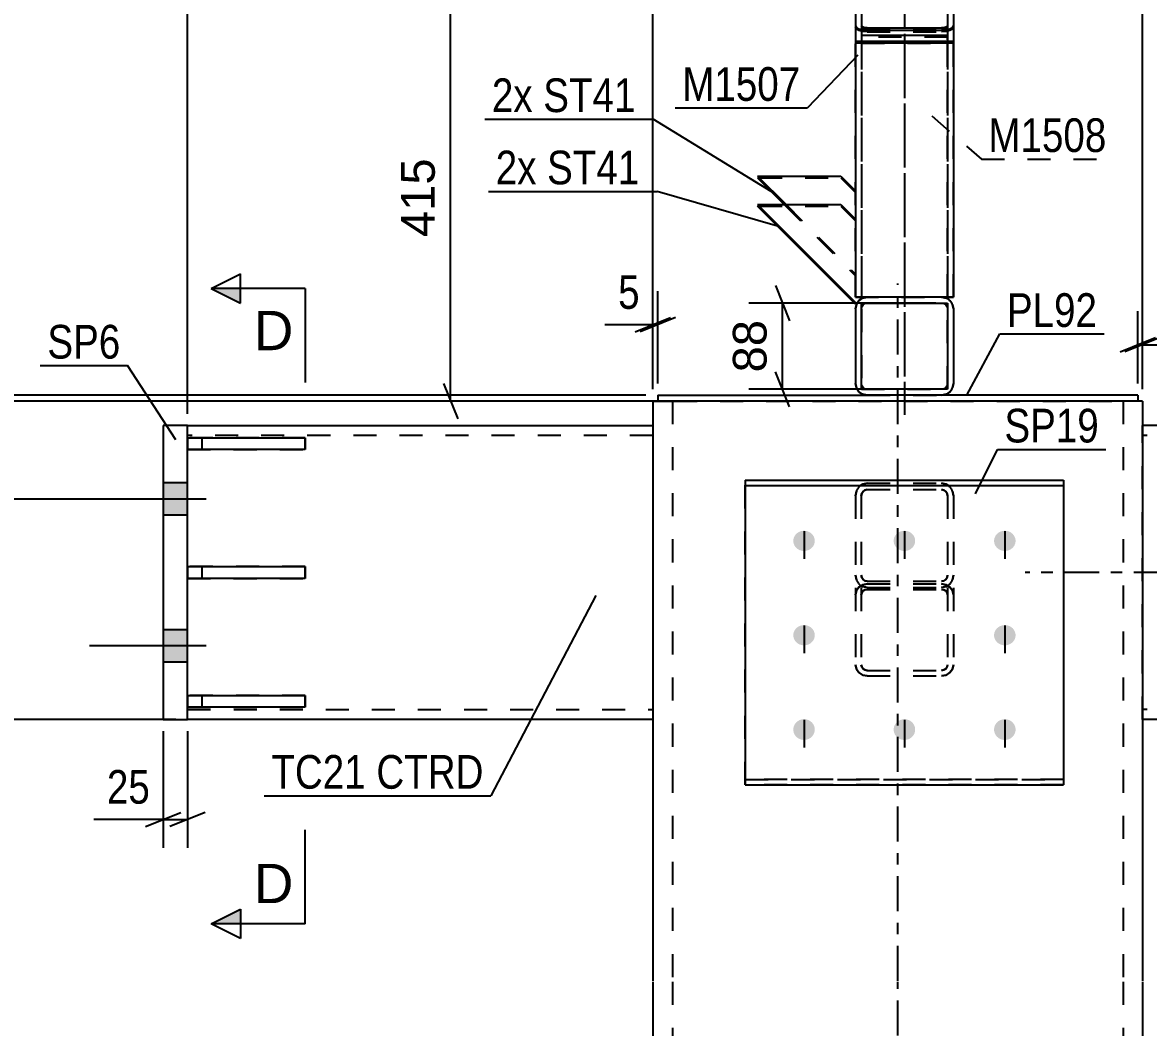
# Model space of a CAD drawing. Header units: millimetres. Extents: x -130 to 464, y -169 to 251.
# Drawn here: x -74.5 to 21.3, y 112.8 to 198.3 of the extents above; entities that cross this region are included whole.
import ezdxf

# ---------------------------------------------------------------- set-up
doc = ezdxf.new("R2010")
doc.units = ezdxf.units.MM
doc.linetypes.add('DXK_LINE_DOT2', pattern=[3.9198, 1.9599, -1.9599])
doc.linetypes.add('DXK_LINE_DOT3', pattern=[5.9187, 2.979, -0.9799, 0.9799, -0.9799])
doc.styles.add('Arial', font='ARIAL.TTF', dxfattribs={"height": 0.2})
doc.styles.add('Arial Narrow', font='ARIALN.TTF', dxfattribs={"height": 0.2})

# ---------------------------------------------------------------- blocks, each defined once
blk = doc.blocks.new('Bolt-284859513-3618 - 3550')
at = {"linetype": 'Continuous'}
for points in [[(-62.5, 159.127), (-62.5, 156.377), (-60.417, 156.377), (-60.417, 159.127)], [(-62.5, 159.127), (-62.5, 156.377), (-60.417, 156.377), (-60.417, 159.127)], [(-62.5, 146.627), (-62.5, 143.877), (-60.417, 143.877), (-60.417, 146.627)], [(-62.5, 146.627), (-62.5, 143.877), (-60.417, 143.877), (-60.417, 146.627)]]:
    blk.add_hatch(color=1, dxfattribs=at).paths.add_polyline_path(points)
at = {"color": 1, "linetype": 'Continuous'}
for p, q in [((-60.417, 159.127), (-62.5, 159.127)), ((-60.417, 159.127), (-62.5, 159.127)), ((-58.833, 157.752), (-68.75, 157.752)), ((-58.833, 157.752), (-68.75, 157.752)), ((-60.417, 156.377), (-62.5, 156.377)), ((-60.417, 156.377), (-62.5, 156.377)), ((-60.417, 146.627), (-62.5, 146.627)), ((-60.417, 146.627), (-62.5, 146.627)), ((-58.833, 145.252), (-68.75, 145.252)), ((-58.833, 145.252), (-68.75, 145.252)), ((-60.417, 143.877), (-62.5, 143.877)), ((-60.417, 143.877), (-62.5, 143.877))]:
    blk.add_line(p, q, dxfattribs=at)
blk = doc.blocks.new('Part-284859513-3559 - 3550')
at = {"color": 2, "linetype": 'Continuous'}
for p, q in [((-2.596, 174.919), (-2.979, 174.843)), ((3.737, 174.919), (-2.596, 174.919)), ((4.12, 174.843), (3.737, 174.919)), ((-3.52, 174.301), (-3.596, 173.919)), ((-3.596, 173.919), (-3.596, 167.585)), ((4.737, 173.919), (4.661, 174.301)), ((4.737, 173.919), (4.737, 167.585)), ((-3.596, 167.585), (-3.52, 167.203)), ((4.661, 167.203), (4.737, 167.585)), ((-2.979, 166.662), (-2.596, 166.585)), ((3.737, 166.585), (-2.596, 166.585)), ((3.737, 166.585), (4.12, 166.662))]:
    blk.add_line(p, q, dxfattribs=at)
at = {"color": 7, "linetype": 'DXK_LINE_DOT2'}
for p, q in [((-2.979, 174.843), (-2.596, 174.919)), ((-2.95, 174.272), (-2.788, 174.381)), ((-2.788, 174.381), (-2.596, 174.419)), ((-2.596, 174.419), (3.737, 174.419)), ((3.737, 174.919), (4.12, 174.843)), ((3.737, 174.419), (3.928, 174.381)), ((3.928, 174.381), (4.091, 174.272)), ((-3.596, 173.919), (-3.52, 174.301)), ((-3.096, 173.919), (-3.058, 174.11)), ((-3.096, 173.919), (-3.096, 167.585)), ((-3.058, 174.11), (-2.95, 174.272)), ((4.091, 174.272), (4.199, 174.11)), ((4.199, 174.11), (4.237, 173.919)), ((4.237, 173.919), (4.237, 167.585)), ((4.661, 174.301), (4.737, 173.919)), ((-3.52, 167.203), (-3.596, 167.585)), ((-3.058, 167.394), (-3.096, 167.585)), ((-2.95, 167.232), (-3.058, 167.394)), ((-2.788, 167.123), (-2.95, 167.232)), ((-2.596, 167.085), (-2.788, 167.123)), ((3.737, 167.085), (-2.596, 167.085)), ((3.928, 167.123), (3.737, 167.085)), ((4.091, 167.232), (3.928, 167.123)), ((4.199, 167.394), (4.091, 167.232)), ((4.237, 167.585), (4.199, 167.394)), ((4.737, 167.585), (4.661, 167.203)), ((-2.596, 166.585), (-2.979, 166.662)), ((4.12, 166.662), (3.737, 166.585))]:
    blk.add_line(p, q, dxfattribs=at)
at = {"color": 7, "linetype": 'DXK_LINE_DOT3'}
blk.add_line((0.57, 170.752), (0.57, 170.752), dxfattribs=at)
at = {"color": 2, "linetype": 'Continuous'}
for centre, start, end in [((-2.596, 173.919), 112.5, 157.5), ((3.737, 173.919), 22.5, 67.5), ((-2.596, 167.585), 202.5, 247.5), ((3.737, 167.585), 292.5, 337.5)]:
    blk.add_arc(centre, 1, start, end, dxfattribs=at)
at = {"color": 7, "linetype": 'DXK_LINE_DOT2'}
for centre, start, end in [((-2.596, 173.919), 112.5, 157.5), ((3.737, 173.919), 22.5, 67.5), ((-2.596, 167.585), 202.5, 247.5), ((3.737, 167.585), 292.5, 337.5)]:
    blk.add_arc(centre, 1, start, end, dxfattribs=at)
blk = doc.blocks.new('Part-284859513-3560 - 3550')
at = {"color": 2, "linetype": 'Continuous'}
for p, q in [((-11.93, 182.801), (-4.847, 182.801)), ((-11.93, 182.801), (-3.597, 174.467)), ((-4.847, 182.801), (-3.597, 181.551))]:
    blk.add_line(p, q, dxfattribs=at)
at = {"color": 7, "linetype": 'DXK_LINE_DOT2'}
blk.add_line((-3.597, 181.551), (-3.597, 174.467), dxfattribs=at)
blk = doc.blocks.new('Part-284859513-3556 - 3550')
at = {"color": 7, "linetype": 'DXK_LINE_DOT2'}
for p, q in [((4.737, 196.529), (-3.596, 196.529)), ((-3.596, 196.529), (-3.596, 174.919)), ((-3.096, 196.529), (-3.096, 174.919)), ((4.237, 174.919), (4.237, 196.529)), ((4.737, 174.919), (4.737, 196.529)), ((-3.596, 174.919), (4.737, 174.919))]:
    blk.add_line(p, q, dxfattribs=at)
blk = doc.blocks.new('Part-284859513-3604 - 3550')
at = {"color": 7, "linetype": 'DXK_LINE_DOT2'}
for p, q in [((-50.419, 162.961), (-60.419, 162.961)), ((-60.419, 162.961), (-60.419, 161.961)), ((-59.169, 161.961), (-59.169, 162.961)), ((-50.419, 161.961), (-50.419, 162.961)), ((-60.419, 161.961), (-50.419, 161.961))]:
    blk.add_line(p, q, dxfattribs=at)
blk = doc.blocks.new('Part-284859513-3557 - 3550')
at = {"color": 2, "linetype": 'Continuous'}
for p, q in [((-3.096, 167.085), (-3.096, 174.419)), ((-3.096, 174.419), (4.237, 174.419)), ((4.237, 174.419), (4.237, 167.085)), ((4.237, 167.085), (-3.096, 167.085))]:
    blk.add_line(p, q, dxfattribs=at)
blk = doc.blocks.new('Part-284859513-3558 - 3550')
at = {"color": 7, "linetype": 'DXK_LINE_DOT2'}
for p, q in [((-3.096, 167.085), (-3.096, 174.419)), ((-3.096, 174.419), (4.237, 174.419)), ((4.237, 167.085), (4.237, 174.419)), ((-3.096, 167.085), (4.237, 167.085))]:
    blk.add_line(p, q, dxfattribs=at)
blk = doc.blocks.new('Part-284859513-3561 - 3550')
at = {"color": 2, "linetype": 'Continuous'}
for p, q in [((-11.93, 185.227), (-4.847, 185.227)), ((-11.93, 185.227), (-9.504, 182.801)), ((-4.847, 185.227), (-3.597, 183.977))]:
    blk.add_line(p, q, dxfattribs=at)
at = {"color": 7, "linetype": 'DXK_LINE_DOT2'}
for p in [(-3.597, 183.977), (-9.504, 182.801)]:
    blk.add_line(p, (-3.597, 176.894), dxfattribs=at)
blk = doc.blocks.new('Part-284859513-3562 - 3550')
at = {"color": 2, "linetype": 'Continuous'}
for p, q in [((-11.785, 185.082), (-11.931, 185.082)), ((-11.931, 185.082), (-9.649, 182.801))]:
    blk.add_line(p, q, dxfattribs=at)
at = {"color": 7, "linetype": 'DXK_LINE_DOT2'}
for p, q in [((-11.785, 185.082), (-4.847, 185.082)), ((-4.847, 185.082), (-3.597, 183.832)), ((-3.597, 183.832), (-3.597, 176.749)), ((-9.649, 182.801), (-3.597, 176.749))]:
    blk.add_line(p, q, dxfattribs=at)
blk = doc.blocks.new('Part-284859513-3563 - 3550')
at = {"color": 2, "linetype": 'Continuous'}
for p, q in [((-11.931, 182.655), (-11.785, 182.655)), ((-3.597, 174.322), (-11.931, 182.655)), ((-3.597, 174.467), (-3.597, 174.322))]:
    blk.add_line(p, q, dxfattribs=at)
at = {"color": 7, "linetype": 'DXK_LINE_DOT2'}
for p, q in [((-11.785, 182.655), (-4.847, 182.655)), ((-4.847, 182.655), (-3.597, 181.405)), ((-3.597, 181.405), (-3.597, 174.467))]:
    blk.add_line(p, q, dxfattribs=at)
blk = doc.blocks.new('Part-284859513-3564 - 3550')
at = {"color": 2, "linetype": 'Continuous'}
for p, q in [((4.237, 197.178), (-3.096, 197.178)), ((-3.096, 197.178), (-3.096, 196.678)), ((4.237, 196.678), (4.237, 197.178))]:
    blk.add_line(p, q, dxfattribs=at)
at = {"color": 7, "linetype": 'DXK_LINE_DOT2'}
blk.add_line((-3.096, 196.678), (4.237, 196.678), dxfattribs=at)
blk = doc.blocks.new('Part-284859513-3565 - 3550')
at = {"color": 7, "linetype": 'DXK_LINE_DOT2'}
for p, q in [((4.237, 197.029), (-3.096, 197.029)), ((-3.096, 197.029), (-3.096, 196.529)), ((-3.096, 196.529), (4.237, 196.529)), ((4.237, 196.529), (4.237, 197.029))]:
    blk.add_line(p, q, dxfattribs=at)
blk = doc.blocks.new('Part-284859513-3580 - 3550')
at = {"color": 7, "linetype": 'DXK_LINE_DOT3'}
blk.add_line((0.57, 206.678), (0.57, 164.919), dxfattribs=at)
at = {"color": 2, "linetype": 'Continuous'}
for p, q in [((-3.596, 196.678), (-3.596, 174.919)), ((3.737, 196.678), (-3.596, 196.678)), ((3.737, 196.678), (4.737, 196.678)), ((4.737, 196.678), (4.737, 174.919)), ((-2.596, 174.919), (-3.596, 174.919)), ((4.444, 174.919), (3.737, 174.919)), ((4.661, 174.919), (4.444, 174.919)), ((4.737, 174.919), (4.661, 174.919))]:
    blk.add_line(p, q, dxfattribs=at)
at = {"color": 7, "linetype": 'DXK_LINE_DOT2'}
for p, q in [((-3.096, 196.678), (-3.096, 174.919)), ((4.091, 196.678), (3.737, 196.678)), ((4.237, 196.678), (4.237, 174.919)), ((4.661, 196.678), (4.237, 196.678)), ((4.737, 196.678), (4.661, 196.678)), ((4.12, 174.919), (-2.596, 174.919)), ((3.737, 174.919), (4.091, 174.919)), ((4.444, 174.919), (4.737, 174.919))]:
    blk.add_line(p, q, dxfattribs=at)
blk = doc.blocks.new('Part-284859513-3585 - 3550')
at = {"color": 7, "linetype": 'DXK_LINE_DOT3'}
blk.add_line((0.57, 209.162), (0.57, 164.919), dxfattribs=at)
at = {"color": 2, "linetype": 'Continuous'}
for p, q in [((-3.52, 200.454), (-3.596, 200.314)), ((-3.596, 200.314), (-3.596, 196.678)), ((-3.303, 200.572), (-3.52, 200.454)), ((-2.979, 200.651), (-3.303, 200.572)), ((-3.096, 200.314), (-3.058, 200.384)), ((-3.096, 200.314), (-3.096, 198.009)), ((-3.058, 200.384), (-2.95, 200.443)), ((-2.596, 200.678), (-2.979, 200.651)), ((-2.95, 200.443), (-2.788, 200.483)), ((-2.788, 200.483), (-2.596, 200.496)), ((-2.596, 200.678), (3.737, 200.678)), ((-2.596, 200.496), (3.737, 200.496)), ((4.12, 200.651), (3.737, 200.678)), ((3.737, 200.496), (3.928, 200.483)), ((3.928, 200.483), (4.091, 200.443)), ((4.091, 200.443), (4.199, 200.384)), ((4.444, 200.572), (4.12, 200.651)), ((4.199, 200.384), (4.237, 200.314)), ((4.237, 200.314), (4.237, 198.009)), ((4.661, 200.454), (4.444, 200.572)), ((4.737, 200.314), (4.661, 200.454)), ((4.737, 200.314), (4.737, 196.678)), ((-3.596, 198.009), (-3.52, 197.87)), ((-3.52, 197.87), (-3.303, 197.752)), ((-3.303, 197.752), (-2.979, 197.673)), ((-3.058, 197.94), (-3.096, 198.009)), ((-2.95, 197.881), (-3.058, 197.94)), ((-2.979, 197.673), (-2.596, 197.645)), ((-2.788, 197.841), (-2.95, 197.881)), ((-2.596, 197.827), (-2.788, 197.841)), ((-2.596, 197.827), (3.737, 197.827)), ((-2.596, 197.645), (3.737, 197.645)), ((3.928, 197.841), (3.737, 197.827)), ((3.737, 197.645), (4.12, 197.673)), ((4.091, 197.881), (3.928, 197.841)), ((4.199, 197.94), (4.091, 197.881)), ((4.12, 197.673), (4.444, 197.752)), ((4.237, 198.009), (4.199, 197.94)), ((4.444, 197.752), (4.661, 197.87)), ((4.661, 197.87), (4.737, 198.009))]:
    blk.add_line(p, q, dxfattribs=at)
at = {"color": 7, "linetype": 'DXK_LINE_DOT2'}
for p, q in [((-3.096, 198.009), (-3.096, 174.919)), ((4.237, 198.009), (4.237, 174.919)), ((-3.596, 174.919), (-3.596, 196.678)), ((4.737, 196.678), (4.737, 174.919)), ((4.737, 174.919), (-3.596, 174.919))]:
    blk.add_line(p, q, dxfattribs=at)
blk = doc.blocks.new('Part-284859513-3590 - 3550')
at = {"color": 7, "linetype": 'DXK_LINE_DOT3'}
blk.add_line((0.57, 209.023), (0.57, 164.919), dxfattribs=at)
at = {"color": 7, "linetype": 'DXK_LINE_DOT2'}
for p, q in [((-3.596, 200.177), (-3.52, 200.316)), ((-3.52, 200.316), (-3.303, 200.435)), ((-3.303, 200.435), (-2.979, 200.514)), ((-3.058, 200.247), (-3.096, 200.177)), ((-2.95, 200.306), (-3.058, 200.247)), ((-2.979, 200.514), (-2.596, 200.541)), ((-2.788, 200.345), (-2.95, 200.306)), ((-2.596, 200.359), (-2.788, 200.345)), ((-2.596, 200.541), (3.737, 200.541)), ((-2.596, 200.359), (3.737, 200.359)), ((3.737, 200.541), (4.12, 200.514)), ((3.928, 200.345), (3.737, 200.359)), ((4.091, 200.306), (3.928, 200.345)), ((4.199, 200.247), (4.091, 200.306)), ((4.12, 200.514), (4.444, 200.435)), ((4.237, 200.177), (4.199, 200.247)), ((4.444, 200.435), (4.661, 200.316)), ((4.661, 200.316), (4.737, 200.177)), ((-3.596, 200.177), (-3.596, 174.919)), ((-3.096, 200.177), (-3.096, 174.919)), ((4.237, 200.177), (4.237, 174.919)), ((4.737, 200.177), (4.737, 174.919)), ((-3.52, 197.73), (-3.596, 197.87)), ((-3.303, 197.612), (-3.52, 197.73)), ((-2.979, 197.533), (-3.303, 197.612)), ((-3.096, 197.87), (-3.058, 197.8)), ((-3.058, 197.8), (-2.95, 197.741)), ((-2.596, 197.505), (-2.979, 197.533)), ((-2.95, 197.741), (-2.788, 197.701)), ((-2.788, 197.701), (-2.596, 197.687)), ((-2.596, 197.687), (3.737, 197.687)), ((-2.596, 197.505), (3.737, 197.505)), ((3.737, 197.687), (3.928, 197.701)), ((4.12, 197.533), (3.737, 197.505)), ((3.928, 197.701), (4.091, 197.741)), ((4.091, 197.741), (4.199, 197.8)), ((4.444, 197.612), (4.12, 197.533)), ((4.199, 197.8), (4.237, 197.87)), ((4.661, 197.73), (4.444, 197.612)), ((4.737, 197.87), (4.661, 197.73)), ((4.737, 174.919), (-3.596, 174.919))]:
    blk.add_line(p, q, dxfattribs=at)
blk = doc.blocks.new('Part-284859513-3591 - 3550')
at = {"color": 7, "linetype": 'DXK_LINE_DOT2'}
for p, q in [((-12.972, 133.442), (-12.972, 159.348)), ((-12.972, 159.348), (14.112, 159.348)), ((14.112, 159.348), (14.112, 133.442)), ((-12.972, 158.892), (14.112, 158.892)), ((14.112, 133.898), (-12.972, 133.898)), ((14.112, 133.442), (-12.972, 133.442))]:
    blk.add_line(p, q, dxfattribs=at)
blk = doc.blocks.new('Part-284859513-3599 - 3550')
at = {"color": 2, "linetype": 'Continuous'}
for p, q in [((-60.419, 141.044), (-60.419, 140.044)), ((-60.417, 141.044), (-50.419, 141.044)), ((-50.419, 141.044), (-50.419, 140.044)), ((-50.419, 140.044), (-60.417, 140.044))]:
    blk.add_line(p, q, dxfattribs=at)
at = {"color": 7, "linetype": 'DXK_LINE_DOT2'}
for p, q in [((-60.419, 141.044), (-60.417, 141.044)), ((-59.169, 140.044), (-59.169, 141.044)), ((-60.419, 140.044), (-60.417, 140.044))]:
    blk.add_line(p, q, dxfattribs=at)
blk = doc.blocks.new('Part-284859513-3600 - 3550')
at = {"color": 2, "linetype": 'Continuous'}
for p, q in [((-60.419, 152.002), (-60.419, 151.002)), ((-60.417, 152.002), (-50.419, 152.002)), ((-50.419, 152.002), (-50.419, 151.002)), ((-50.419, 151.002), (-60.417, 151.002))]:
    blk.add_line(p, q, dxfattribs=at)
at = {"color": 7, "linetype": 'DXK_LINE_DOT2'}
for p, q in [((-60.419, 152.002), (-60.417, 152.002)), ((-59.169, 151.002), (-59.169, 152.002)), ((-60.419, 151.002), (-60.417, 151.002))]:
    blk.add_line(p, q, dxfattribs=at)
blk = doc.blocks.new('Part-284859513-3601 - 3550')
at = {"color": 2, "linetype": 'Continuous'}
for p, q in [((-60.419, 162.961), (-60.419, 161.961)), ((-60.417, 162.961), (-50.419, 162.961)), ((-50.419, 162.961), (-50.419, 161.961)), ((-50.419, 161.961), (-60.417, 161.961))]:
    blk.add_line(p, q, dxfattribs=at)
at = {"color": 7, "linetype": 'DXK_LINE_DOT2'}
for p, q in [((-60.419, 162.961), (-60.417, 162.961)), ((-59.169, 161.961), (-59.169, 162.961)), ((-60.419, 161.961), (-60.417, 161.961))]:
    blk.add_line(p, q, dxfattribs=at)
blk = doc.blocks.new('Part-284859513-3602 - 3550')
at = {"color": 7, "linetype": 'DXK_LINE_DOT2'}
for p, q in [((-50.419, 141.044), (-60.419, 141.044)), ((-60.419, 141.044), (-60.419, 140.044)), ((-59.169, 140.044), (-59.169, 141.044)), ((-50.419, 140.044), (-50.419, 141.044)), ((-60.419, 140.044), (-50.419, 140.044))]:
    blk.add_line(p, q, dxfattribs=at)
blk = doc.blocks.new('Part-284859513-3603 - 3550')
at = {"color": 7, "linetype": 'DXK_LINE_DOT2'}
for p, q in [((-50.419, 152.002), (-60.419, 152.002)), ((-60.419, 152.002), (-60.419, 151.002)), ((-59.169, 151.002), (-59.169, 152.002)), ((-50.419, 151.002), (-50.419, 152.002)), ((-60.419, 151.002), (-50.419, 151.002))]:
    blk.add_line(p, q, dxfattribs=at)
blk = doc.blocks.new('Part-284859513-3616 - 3550')
at = {"color": 7, "linetype": 'DXK_LINE_DOT3'}
for p, q in [((0, 116.776), (0, 176.085)), ((0, 29.267), (0, 116.676))]:
    blk.add_line(p, q, dxfattribs=at)
at = {"color": 2, "linetype": 'Continuous'}
for p, q in [((-20.833, 166.085), (-20.833, 116.776)), ((-20.833, 166.085), (-20.417, 166.085)), ((19.019, 166.085), (-19.019, 166.085)), ((20.833, 166.085), (20.417, 166.085)), ((20.833, 166.085), (20.833, 116.776)), ((-20.833, 116.676), (-20.833, 29.267)), ((20.833, 116.676), (20.833, 29.267))]:
    blk.add_line(p, q, dxfattribs=at)
at = {"color": 7, "linetype": 'DXK_LINE_DOT2'}
for p, q in [((-19.04, 166.085), (-20.417, 166.085)), ((-19.019, 166.085), (-19.857, 166.085)), ((-19.167, 166.085), (-19.167, 116.776)), ((-19.04, 166.085), (-19.019, 166.085)), ((20.417, 166.085), (18.679, 166.085)), ((19.167, 166.085), (19.167, 116.776)), ((-19.167, 116.676), (-19.167, 29.267)), ((19.167, 116.676), (19.167, 29.267))]:
    blk.add_line(p, q, dxfattribs=at)
blk = doc.blocks.new('Bolt-284859513-3621 - 3550')
at = {"color": 1, "linetype": 'DXK_LINE_DOT2'}
for p, q in [((-7.972, 155.02), (-7.972, 152.655)), ((0.57, 155.02), (0.57, 152.655)), ((9.112, 155.02), (9.112, 152.655)), ((-7.972, 146.994), (-7.972, 144.628)), ((9.112, 146.994), (9.112, 144.628)), ((-7.972, 138.967), (-7.972, 136.602)), ((0.57, 138.967), (0.57, 136.602)), ((9.112, 138.967), (9.112, 136.602))]:
    blk.add_line(p, q, dxfattribs=at)
blk = doc.blocks.new('Part-284859513-3691 - 3550')
at = {"color": 2, "linetype": 'Continuous'}
for p, q in [((60.417, 164.002), (20.833, 164.002)), ((60.417, 139.002), (20.833, 139.002))]:
    blk.add_line(p, q, dxfattribs=at)
at = {"color": 7, "linetype": 'DXK_LINE_DOT2'}
for p, q in [((20.833, 139.002), (20.833, 164.002)), ((60.417, 164.002), (60.417, 139.002)), ((60.417, 163.169), (20.833, 163.169)), ((60.417, 139.835), (20.833, 139.835))]:
    blk.add_line(p, q, dxfattribs=at)
at = {"color": 7, "linetype": 'DXK_LINE_DOT3'}
blk.add_line((70.417, 151.502), (10.833, 151.502), dxfattribs=at)
blk = doc.blocks.new('Part-284859513-3696 - 3550')
at = {"color": 2, "linetype": 'Continuous'}
for p, q in [((-20.417, 166.585), (-2.594, 166.585)), ((-20.417, 166.585), (-20.417, 166.085)), ((-20.417, 166.085), (-19.019, 166.085)), ((20.417, 166.585), (3.734, 166.585)), ((20.417, 166.085), (19.019, 166.085)), ((20.417, 166.585), (20.417, 166.085))]:
    blk.add_line(p, q, dxfattribs=at)
at = {"color": 7, "linetype": 'DXK_LINE_DOT2'}
for p, q in [((-19.019, 166.085), (19.019, 166.085)), ((20.417, 166.585), (-2.594, 166.585)), ((-2.594, 166.585), (3.734, 166.585))]:
    blk.add_line(p, q, dxfattribs=at)
blk = doc.blocks.new('Part-284859513-3731 - 3550')
at = {"color": 2, "linetype": 'Continuous'}
for p, q in [((-62.5, 164.002), (-62.5, 139.002)), ((-60.417, 164.002), (-62.5, 164.002)), ((-60.417, 139.002), (-60.417, 164.002)), ((-62.5, 139.002), (-60.417, 139.002))]:
    blk.add_line(p, q, dxfattribs=at)
blk = doc.blocks.new('Part-284859513-3738 - 3550')
at = {"color": 7, "linetype": 'DXK_LINE_DOT2'}
for p, q in [((-2.597, 159.089), (-2.979, 159.008)), ((-2.597, 159.089), (3.737, 159.089)), ((4.119, 159.008), (3.737, 159.089)), ((-3.521, 158.432), (-3.597, 158.025)), ((-3.097, 158.025), (-3.059, 158.228)), ((-3.059, 158.228), (-2.95, 158.401)), ((-2.95, 158.401), (-2.788, 158.516)), ((-2.788, 158.516), (-2.597, 158.557)), ((-2.597, 158.557), (3.737, 158.557)), ((3.737, 158.557), (3.928, 158.516)), ((3.928, 158.516), (4.09, 158.401)), ((4.09, 158.401), (4.199, 158.228)), ((4.199, 158.228), (4.237, 158.025)), ((4.737, 158.025), (4.66, 158.432)), ((-3.597, 158.025), (-3.597, 143.648)), ((-3.097, 158.025), (-3.097, 143.648)), ((4.237, 158.025), (4.237, 143.648)), ((4.737, 158.025), (4.737, 143.648)), ((-3.597, 151.285), (-3.521, 150.878)), ((-3.304, 150.263), (-2.979, 150.467)), ((-3.059, 151.081), (-3.097, 151.285)), ((-2.95, 150.909), (-3.059, 151.081)), ((-2.979, 150.467), (-2.597, 150.539)), ((-2.788, 150.793), (-2.95, 150.909)), ((-2.597, 150.753), (-2.788, 150.793)), ((-2.597, 150.753), (3.737, 150.753)), ((-2.597, 150.539), (3.737, 150.539)), ((3.928, 150.793), (3.737, 150.753)), ((3.737, 150.539), (4.119, 150.467)), ((4.09, 150.909), (3.928, 150.793)), ((4.199, 151.081), (4.09, 150.909)), ((4.119, 150.467), (4.444, 150.263)), ((4.237, 151.285), (4.199, 151.081)), ((4.66, 150.878), (4.737, 151.285)), ((-3.597, 149.599), (-3.521, 149.959)), ((-3.521, 149.959), (-3.304, 150.263)), ((-3.059, 149.779), (-3.097, 149.599)), ((-2.95, 149.931), (-3.059, 149.779)), ((-2.979, 150.302), (-2.597, 150.221)), ((-2.788, 150.033), (-2.95, 149.931)), ((-2.597, 150.069), (-2.788, 150.033)), ((-2.597, 150.221), (3.737, 150.221)), ((-2.597, 150.069), (3.737, 150.069)), ((3.737, 150.221), (4.119, 150.302)), ((3.928, 150.033), (3.737, 150.069)), ((4.09, 149.931), (3.928, 150.033)), ((4.199, 149.779), (4.09, 149.931)), ((4.237, 149.599), (4.199, 149.779)), ((4.444, 150.263), (4.66, 149.959)), ((4.66, 149.959), (4.737, 149.599)), ((-3.521, 143.288), (-3.597, 143.648)), ((-3.304, 142.983), (-3.521, 143.288)), ((-2.979, 142.779), (-3.304, 142.983)), ((-3.097, 143.648), (-3.059, 143.468)), ((-3.059, 143.468), (-2.95, 143.315)), ((-2.597, 142.708), (-2.979, 142.779)), ((-2.95, 143.315), (-2.788, 143.213)), ((-2.788, 143.213), (-2.597, 143.178)), ((-2.597, 143.178), (3.737, 143.178)), ((3.737, 143.178), (3.928, 143.213)), ((4.119, 142.779), (3.737, 142.708)), ((3.928, 143.213), (4.09, 143.315)), ((4.09, 143.315), (4.199, 143.468)), ((4.444, 142.983), (4.119, 142.779)), ((4.199, 143.468), (4.237, 143.648)), ((4.66, 143.288), (4.444, 142.983)), ((4.737, 143.648), (4.66, 143.288)), ((-2.597, 142.708), (3.737, 142.708))]:
    blk.add_line(p, q, dxfattribs=at)
for centre, start, end in [((-2.553, 158.066), 114.31996, 159.24168), ((3.693, 158.066), 20.75832, 65.68004), ((-2.553, 151.244), 200.75832, 245.68004), ((3.693, 151.244), 294.31996, 339.24168)]:
    blk.add_arc(centre, 1.034, start, end, dxfattribs=at)
blk = doc.blocks.new('Part-284859513-3742 - 3550')
at = {"color": 7, "linetype": 'DXK_LINE_DOT2'}
for p, q in [((-2.979, 159.008), (-2.597, 159.089)), ((-2.597, 159.089), (3.737, 159.089)), ((3.737, 159.089), (4.119, 159.008)), ((-3.597, 158.025), (-3.521, 158.432)), ((-3.059, 158.228), (-3.097, 158.025)), ((-2.95, 158.401), (-3.059, 158.228)), ((-2.788, 158.516), (-2.95, 158.401)), ((-2.597, 158.557), (-2.788, 158.516)), ((-2.597, 158.557), (3.737, 158.557)), ((3.928, 158.516), (3.737, 158.557)), ((4.09, 158.401), (3.928, 158.516)), ((4.199, 158.228), (4.09, 158.401)), ((4.237, 158.025), (4.199, 158.228)), ((4.66, 158.432), (4.737, 158.025)), ((-3.597, 158.025), (-3.597, 143.648)), ((-3.097, 158.025), (-3.097, 143.648)), ((4.237, 158.025), (4.237, 143.648)), ((4.737, 158.025), (4.737, 143.648)), ((-3.521, 150.878), (-3.597, 151.285)), ((-2.979, 150.467), (-3.304, 150.263)), ((-3.097, 151.285), (-3.059, 151.081)), ((-3.059, 151.081), (-2.95, 150.909)), ((-2.597, 150.539), (-2.979, 150.467)), ((-2.95, 150.909), (-2.788, 150.793)), ((-2.788, 150.793), (-2.597, 150.753)), ((-2.597, 150.753), (3.737, 150.753)), ((-2.597, 150.539), (3.737, 150.539)), ((3.737, 150.753), (3.928, 150.793)), ((4.119, 150.467), (3.737, 150.539)), ((3.928, 150.793), (4.09, 150.909)), ((4.09, 150.909), (4.199, 151.081)), ((4.444, 150.263), (4.119, 150.467)), ((4.199, 151.081), (4.237, 151.285)), ((4.737, 151.285), (4.66, 150.878)), ((-3.521, 149.959), (-3.597, 149.599)), ((-3.304, 150.263), (-3.521, 149.959)), ((-3.097, 149.599), (-3.059, 149.779)), ((-3.059, 149.779), (-2.95, 149.931)), ((-2.597, 150.221), (-2.979, 150.302)), ((-2.95, 149.931), (-2.788, 150.033)), ((-2.788, 150.033), (-2.597, 150.069)), ((-2.597, 150.221), (3.737, 150.221)), ((-2.597, 150.069), (3.737, 150.069)), ((4.119, 150.302), (3.737, 150.221)), ((3.737, 150.069), (3.928, 150.033)), ((3.928, 150.033), (4.09, 149.931)), ((4.09, 149.931), (4.199, 149.779)), ((4.199, 149.779), (4.237, 149.599)), ((4.66, 149.959), (4.444, 150.263)), ((4.737, 149.599), (4.66, 149.959)), ((-3.597, 143.648), (-3.521, 143.288)), ((-3.521, 143.288), (-3.304, 142.983)), ((-3.304, 142.983), (-2.979, 142.779)), ((-3.059, 143.468), (-3.097, 143.648)), ((-2.95, 143.315), (-3.059, 143.468)), ((-2.979, 142.779), (-2.597, 142.708)), ((-2.788, 143.213), (-2.95, 143.315)), ((-2.597, 143.178), (-2.788, 143.213)), ((-2.597, 143.178), (3.737, 143.178)), ((3.928, 143.213), (3.737, 143.178)), ((3.737, 142.708), (4.119, 142.779)), ((4.09, 143.315), (3.928, 143.213)), ((4.199, 143.468), (4.09, 143.315)), ((4.119, 142.779), (4.444, 142.983)), ((4.237, 143.648), (4.199, 143.468)), ((4.444, 142.983), (4.66, 143.288)), ((4.66, 143.288), (4.737, 143.648)), ((-2.597, 142.708), (3.737, 142.708))]:
    blk.add_line(p, q, dxfattribs=at)
for centre, start, end in [((-2.553, 158.066), 114.31996, 159.24169), ((3.693, 158.066), 20.75831, 65.68004), ((-2.553, 151.244), 200.75831, 245.68004), ((3.693, 151.244), 294.31996, 339.24169)]:
    blk.add_arc(centre, 1.034, start, end, dxfattribs=at)
blk = doc.blocks.new('Part-284859513-3767 - 3550')
at = {"color": 2, "linetype": 'Continuous'}
for p, q in [((-60.417, 164.002), (-20.833, 164.002)), ((-20.833, 139.002), (-60.417, 139.002))]:
    blk.add_line(p, q, dxfattribs=at)
at = {"color": 7, "linetype": 'DXK_LINE_DOT2'}
for p, q in [((-60.417, 139.002), (-60.417, 164.002)), ((-20.833, 164.002), (-20.833, 139.002)), ((-20.833, 163.169), (-60.417, 163.169)), ((-60.417, 139.835), (-20.833, 139.835))]:
    blk.add_line(p, q, dxfattribs=at)
blk = doc.blocks.new('Part-284859513-3785 - 3550')
at = {"color": 2, "linetype": 'Continuous'}
for p, q in [((-12.972, 159.348), (-12.972, 133.442)), ((-12.972, 159.348), (14.112, 159.348)), ((14.112, 159.348), (14.112, 133.442)), ((-12.972, 158.892), (14.112, 158.892)), ((-12.972, 133.442), (14.112, 133.442))]:
    blk.add_line(p, q, dxfattribs=at)
at = {"color": 7, "linetype": 'DXK_LINE_DOT2'}
blk.add_line((-12.972, 133.898), (14.112, 133.898), dxfattribs=at)
blk = doc.blocks.new('Bolt-284859513-3786 - 3550')
at = {"linetype": 'Continuous'}
for points in [[(-7.972, 155.055), (-7.781, 155.036), (-7.599, 154.981), (-7.433, 154.891), (-7.291, 154.77), (-7.178, 154.624), (-7.1, 154.46), (-7.06, 154.284), (-7.06, 154.104), (-7.1, 153.928), (-7.178, 153.763), (-7.291, 153.617), (-7.433, 153.497), (-7.599, 153.407), (-7.781, 153.351), (-7.972, 153.332), (-8.162, 153.351), (-8.345, 153.407), (-8.511, 153.497), (-8.653, 153.617), (-8.766, 153.763), (-8.844, 153.928), (-8.883, 154.104), (-8.883, 154.284), (-8.844, 154.46), (-8.766, 154.624), (-8.653, 154.77), (-8.511, 154.891), (-8.345, 154.981), (-8.162, 155.036)], [(0.57, 155.055), (0.761, 155.036), (0.943, 154.981), (1.109, 154.891), (1.251, 154.77), (1.364, 154.624), (1.442, 154.46), (1.482, 154.284), (1.482, 154.104), (1.442, 153.928), (1.364, 153.763), (1.251, 153.617), (1.109, 153.497), (0.943, 153.407), (0.761, 153.351), (0.57, 153.332), (0.379, 153.351), (0.197, 153.407), (0.031, 153.497), (-0.111, 153.617), (-0.224, 153.763), (-0.302, 153.928), (-0.342, 154.104), (-0.342, 154.284), (-0.302, 154.46), (-0.224, 154.624), (-0.111, 154.77), (0.031, 154.891), (0.197, 154.981), (0.379, 155.036)], [(9.112, 155.055), (9.302, 155.036), (9.484, 154.981), (9.65, 154.891), (9.793, 154.77), (9.905, 154.624), (9.983, 154.46), (10.023, 154.284), (10.023, 154.104), (9.983, 153.928), (9.905, 153.763), (9.793, 153.617), (9.65, 153.497), (9.484, 153.407), (9.302, 153.351), (9.112, 153.332), (8.921, 153.351), (8.739, 153.407), (8.573, 153.497), (8.43, 153.617), (8.318, 153.763), (8.24, 153.928), (8.2, 154.104), (8.2, 154.284), (8.24, 154.46), (8.318, 154.624), (8.43, 154.77), (8.573, 154.891), (8.739, 154.981), (8.921, 155.036)], [(-7.972, 147.029), (-7.781, 147.01), (-7.599, 146.954), (-7.433, 146.864), (-7.291, 146.744), (-7.178, 146.598), (-7.1, 146.433), (-7.06, 146.257), (-7.06, 146.077), (-7.1, 145.901), (-7.178, 145.737), (-7.291, 145.591), (-7.433, 145.47), (-7.599, 145.38), (-7.781, 145.325), (-7.972, 145.306), (-8.162, 145.325), (-8.345, 145.38), (-8.511, 145.47), (-8.653, 145.591), (-8.766, 145.737), (-8.844, 145.901), (-8.883, 146.077), (-8.883, 146.257), (-8.844, 146.433), (-8.766, 146.598), (-8.653, 146.744), (-8.511, 146.864), (-8.345, 146.954), (-8.162, 147.01)], [(9.112, 147.029), (9.302, 147.01), (9.484, 146.954), (9.65, 146.864), (9.793, 146.744), (9.905, 146.598), (9.983, 146.433), (10.023, 146.257), (10.023, 146.077), (9.983, 145.901), (9.905, 145.737), (9.793, 145.591), (9.65, 145.47), (9.484, 145.38), (9.302, 145.325), (9.112, 145.306), (8.921, 145.325), (8.739, 145.38), (8.573, 145.47), (8.43, 145.591), (8.318, 145.737), (8.24, 145.901), (8.2, 146.077), (8.2, 146.257), (8.24, 146.433), (8.318, 146.598), (8.43, 146.744), (8.573, 146.864), (8.739, 146.954), (8.921, 147.01)], [(-7.972, 139.025), (-7.781, 139.006), (-7.599, 138.949), (-7.433, 138.856), (-7.291, 138.732), (-7.178, 138.583), (-7.1, 138.414), (-7.06, 138.233), (-7.06, 138.048), (-7.1, 137.867), (-7.178, 137.699), (-7.291, 137.549), (-7.433, 137.425), (-7.599, 137.333), (-7.781, 137.276), (-7.972, 137.256), (-8.162, 137.276), (-8.345, 137.333), (-8.511, 137.425), (-8.653, 137.549), (-8.766, 137.699), (-8.844, 137.867), (-8.883, 138.048), (-8.883, 138.233), (-8.844, 138.414), (-8.766, 138.583), (-8.653, 138.732), (-8.511, 138.856), (-8.345, 138.949), (-8.162, 139.006)], [(0.57, 139.025), (0.761, 139.006), (0.943, 138.949), (1.109, 138.856), (1.251, 138.732), (1.364, 138.583), (1.442, 138.414), (1.482, 138.233), (1.482, 138.048), (1.442, 137.867), (1.364, 137.699), (1.251, 137.549), (1.109, 137.425), (0.943, 137.333), (0.761, 137.276), (0.57, 137.256), (0.379, 137.276), (0.197, 137.333), (0.031, 137.425), (-0.111, 137.549), (-0.224, 137.699), (-0.302, 137.867), (-0.342, 138.048), (-0.342, 138.233), (-0.302, 138.414), (-0.224, 138.583), (-0.111, 138.732), (0.031, 138.856), (0.197, 138.949), (0.379, 139.006)], [(9.112, 139.025), (9.302, 139.006), (9.484, 138.949), (9.65, 138.856), (9.793, 138.732), (9.905, 138.583), (9.983, 138.414), (10.023, 138.233), (10.023, 138.048), (9.983, 137.867), (9.905, 137.699), (9.793, 137.549), (9.65, 137.425), (9.484, 137.333), (9.302, 137.276), (9.112, 137.256), (8.921, 137.276), (8.739, 137.333), (8.573, 137.425), (8.43, 137.549), (8.318, 137.699), (8.24, 137.867), (8.2, 138.048), (8.2, 138.233), (8.24, 138.414), (8.318, 138.583), (8.43, 138.732), (8.573, 138.856), (8.739, 138.949), (8.921, 139.006)]]:
    blk.add_hatch(color=1, dxfattribs=at).paths.add_polyline_path(points)
at = {"color": 1, "linetype": 'Continuous'}
for p, q in [((-7.972, 155.02), (-7.972, 152.655)), ((0.57, 155.02), (0.57, 152.655)), ((9.112, 155.02), (9.112, 152.655)), ((-7.972, 146.994), (-7.972, 144.628)), ((9.112, 146.994), (9.112, 144.628)), ((-7.972, 138.967), (-7.972, 136.602)), ((0.57, 138.967), (0.57, 136.602)), ((9.112, 138.967), (9.112, 136.602))]:
    blk.add_line(p, q, dxfattribs=at)
blk = doc.blocks.new('StraightDimension-284859513-3801 - 3550')
at = {"color": 7, "linetype": 'Continuous'}
for p, q in [((-10.411, 175.919), (-9.211, 172.919)), ((3.237, 174.419), (-12.661, 174.419)), ((-9.811, 167.085), (-9.811, 174.419)), ((-9.211, 165.585), (-10.411, 168.585)), ((3.237, 167.085), (-12.661, 167.085))]:
    blk.add_line(p, q, dxfattribs=at)
at = {"color": 0}
blk.add_wipeout([(-10.561, 173.576), (-14.761, 173.576), (-14.761, 167.928), (-10.561, 167.928)], dxfattribs=at)
at = {"color": 3, "style": 'Arial'}
blk.add_text('88', height=2.8652, rotation=90.00021, dxfattribs=at).set_placement((-11.161, 168.528))
blk = doc.blocks.new('StraightDimension-284859513-3818 - 3550')
at = {"color": 7, "linetype": 'Continuous'}
for p, q in [((-37.436, 199.178), (-38.636, 202.178)), ((-3.927, 200.678), (-40.886, 200.678)), ((-38.036, 166.085), (-38.036, 200.678)), ((-38.636, 167.585), (-37.436, 164.585)), ((-21.833, 166.085), (-40.886, 166.085))]:
    blk.add_line(p, q, dxfattribs=at)
at = {"color": 0}
blk.add_wipeout([(-38.786, 187.317), (-42.986, 187.317), (-42.986, 179.446), (-38.786, 179.446)], dxfattribs=at)
at = {"color": 3, "style": 'Arial'}
blk.add_text('415', height=2.8652, rotation=90.00021, dxfattribs=at).set_placement((-39.386, 180.046))
blk = doc.blocks.new('StraightDimension-284859513-3912 - 3550')
at = {"color": 7, "linetype": 'Continuous'}
for p, q in [((-85.308, 137.502), (-86.508, 140.502)), ((-61.417, 139.002), (-88.758, 139.002)), ((-85.908, 94.174), (-85.908, 139.002)), ((-86.508, 95.674), (-85.308, 92.674)), ((-63.5, 94.174), (-88.758, 94.174))]:
    blk.add_line(p, q, dxfattribs=at)
at = {"color": 0}
blk.add_wipeout([(-86.658, 120.844), (-90.858, 120.844), (-90.858, 112.331), (-86.658, 112.331)], dxfattribs=at)
at = {"color": 3, "style": 'Arial Narrow'}
blk.add_text('2840', height=2.8633, rotation=90.00021, dxfattribs=at).set_placement((-87.258, 112.931))
blk = doc.blocks.new('StraightDimension-284859513-3919 - 3550')
at = {"color": 7, "linetype": 'Continuous'}
for p, q in [((-85.308, 156.252), (-86.508, 159.252)), ((-63.5, 157.752), (-88.758, 157.752)), ((-85.908, 139.002), (-85.908, 157.752)), ((-86.508, 140.502), (-85.308, 137.502)), ((-61.417, 139.002), (-88.758, 139.002))]:
    blk.add_line(p, q, dxfattribs=at)
at = {"color": 0}
blk.add_wipeout([(-86.658, 151.719), (-90.858, 151.719), (-90.858, 145.035), (-86.658, 145.035)], dxfattribs=at)
at = {"color": 3, "style": 'Arial Narrow'}
blk.add_text('225', height=2.8633, rotation=90.00021, dxfattribs=at).set_placement((-87.258, 145.635))
blk = doc.blocks.new('StraightDimension-284859513-3926 - 3550')
at = {"color": 7, "linetype": 'Continuous'}
for p, q in [((19.833, 166.085), (-88.758, 166.085)), ((-63.5, 157.752), (-88.758, 157.752))]:
    blk.add_line(p, q, dxfattribs=at)
blk = doc.blocks.new('StraightDimension-284859513-4006 - 3550')
at = {"color": 7, "linetype": 'Continuous'}
for p, q in [((20.833, 167.085), (20.833, 215.394)), ((60.417, 165.002), (60.417, 215.394)), ((22.333, 213.144), (19.333, 211.944)), ((58.917, 211.944), (61.917, 213.144)), ((20.833, 212.544), (60.417, 212.544))]:
    blk.add_line(p, q, dxfattribs=at)
at = {"color": 0}
blk.add_wipeout([(43.967, 213.294), (43.967, 217.494), (37.283, 217.494), (37.283, 213.294)], dxfattribs=at)
at = {"color": 3, "style": 'Arial Narrow'}
blk.add_text('475', height=2.8633, dxfattribs=at).set_placement((37.883, 213.894))
blk = doc.blocks.new('StraightDimension-284859513-4007 - 3550')
at = {"color": 7, "linetype": 'Continuous'}
for p, q in [((-20.833, 167.085), (-20.833, 215.394)), ((20.833, 167.085), (20.833, 215.394)), ((-19.333, 213.144), (-22.333, 211.944)), ((19.333, 211.944), (22.333, 213.144)), ((-20.833, 212.544), (20.833, 212.544))]:
    blk.add_line(p, q, dxfattribs=at)
at = {"color": 0}
blk.add_wipeout([(3.342, 213.294), (3.342, 217.494), (-3.342, 217.494), (-3.342, 213.294)], dxfattribs=at)
at = {"color": 3, "style": 'Arial Narrow'}
blk.add_text('500', height=2.8633, dxfattribs=at).set_placement((-2.742, 213.894))
blk = doc.blocks.new('StraightDimension-284859513-4008 - 3550')
at = {"color": 7, "linetype": 'Continuous'}
for p, q in [((-60.417, 165.002), (-60.417, 215.394)), ((-20.833, 167.085), (-20.833, 215.394)), ((-58.917, 213.144), (-61.917, 211.944)), ((-22.333, 211.944), (-19.333, 213.144)), ((-60.417, 212.544), (-20.833, 212.544))]:
    blk.add_line(p, q, dxfattribs=at)
at = {"color": 0}
blk.add_wipeout([(-37.283, 213.294), (-37.283, 217.494), (-43.967, 217.494), (-43.967, 213.294)], dxfattribs=at)
at = {"color": 3, "style": 'Arial Narrow'}
blk.add_text('475', height=2.8633, dxfattribs=at).set_placement((-43.367, 213.894))
blk = doc.blocks.new('StraightDimension-284859513-4041 - 3550')
at = {"color": 7, "linetype": 'Continuous'}
for p, q in [((-20.833, 167.085), (-20.833, 175.431)), ((-20.417, 167.585), (-20.417, 175.431)), ((-20.833, 172.581), (-24.911, 172.581)), ((-20.833, 172.581), (-24.911, 172.581)), ((-22.333, 171.981), (-19.333, 173.181)), ((-18.917, 173.181), (-21.917, 171.981)), ((-20.833, 172.581), (-20.417, 172.581))]:
    blk.add_line(p, q, dxfattribs=at)
at = {"color": 0}
blk.add_wipeout([(-21.358, 173.331), (-21.358, 177.531), (-24.386, 177.531), (-24.386, 173.331)], dxfattribs=at)
at = {"color": 3, "style": 'Arial Narrow'}
blk.add_text('5', height=2.863, dxfattribs=at).set_placement((-23.786, 173.931))
blk = doc.blocks.new('StraightDimension-284859513-4111 - 3550')
at = {"color": 7, "linetype": 'Continuous'}
for p, q in [((20.417, 167.585), (20.417, 173.732)), ((20.833, 167.085), (20.833, 173.732)), ((18.917, 170.282), (21.917, 171.482)), ((22.333, 171.482), (19.333, 170.282)), ((20.417, 170.882), (20.833, 170.882)), ((20.833, 170.882), (24.911, 170.882)), ((20.833, 170.882), (24.911, 170.882))]:
    blk.add_line(p, q, dxfattribs=at)
at = {"color": 0}
blk.add_wipeout([(24.386, 171.632), (24.386, 175.832), (21.358, 175.832), (21.358, 171.632)], dxfattribs=at)
at = {"color": 3, "style": 'Arial Narrow'}
blk.add_text('5', height=2.863, dxfattribs=at).set_placement((21.958, 172.232))
blk = doc.blocks.new('StraightDimension-284859513-4222 - 3550')
at = {"color": 7, "linetype": 'Continuous'}
blk.add_line((-21.833, 166.085), (-100.27, 166.085), dxfattribs=at)
blk = doc.blocks.new('StraightDimension-284859513-4231 - 3550')
at = {"color": 7, "linetype": 'Continuous'}
for p, q in [((-97.42, 166.585), (-97.42, 170.663)), ((-97.42, 166.585), (-97.42, 170.663)), ((-98.02, 168.085), (-96.82, 165.085)), ((-96.82, 164.585), (-98.02, 167.585)), ((-21.417, 166.585), (-100.27, 166.585)), ((-21.833, 166.085), (-100.27, 166.085)), ((-97.42, 166.085), (-97.42, 166.585))]:
    blk.add_line(p, q, dxfattribs=at)
at = {"color": 0}
blk.add_wipeout([(-98.17, 170.138), (-102.37, 170.138), (-102.37, 167.11), (-98.17, 167.11)], dxfattribs=at)
at = {"color": 3, "style": 'Arial Narrow'}
blk.add_text('6', height=2.863, rotation=90.00021, dxfattribs=at).set_placement((-98.77, 167.71))
blk = doc.blocks.new('StraightDimension-284859513-6050 - 3550')
at = {"color": 7, "linetype": 'Continuous'}
for p, q in [((-62.5, 138.002), (-62.5, 128.088)), ((-60.417, 138.002), (-60.417, 128.088)), ((-62.5, 130.488), (-68.406, 130.488)), ((-62.5, 130.488), (-68.406, 130.488)), ((-64, 129.888), (-61, 131.088)), ((-62.5, 130.488), (-60.417, 130.488)), ((-58.917, 131.088), (-61.917, 129.888))]:
    blk.add_line(p, q, dxfattribs=at)
at = {"color": 0}
blk.add_wipeout([(-63.025, 131.238), (-63.025, 135.438), (-67.881, 135.438), (-67.881, 131.238)], dxfattribs=at)
at = {"color": 3, "style": 'Arial Narrow'}
blk.add_text('25', height=2.8633, dxfattribs=at).set_placement((-67.281, 131.838))
blk = doc.blocks.new('Mark-284859513-3552 - 3550')
at = {"color": 30, "linetype": 'DXK_LINE_DOT2'}
for p, q in [((2.892, 190.341), (7.116, 186.674)), ((7.116, 186.674), (18.368, 186.674))]:
    blk.add_line(p, q, dxfattribs=at)
at = {"color": 0}
blk.add_wipeout([(17.768, 187.274), (17.768, 190.274), (7.716, 190.274), (7.716, 187.274)], dxfattribs=at)
blk.add_wipeout([(17.768, 187.274), (17.768, 190.274), (7.716, 190.274), (7.716, 187.274)], dxfattribs=at)
at = {"color": 3, "style": 'Arial Narrow'}
blk.add_text('M1508', height=2.8633, dxfattribs=at).set_placement((7.716, 187.274))
blk = doc.blocks.new('Mark-284859513-3576 - 3550')
at = {"color": 30, "linetype": 'Continuous'}
for p in [(-3.388, 195.51), (-18.93, 191.026)]:
    blk.add_line(p, (-7.678, 191.026), dxfattribs=at)
at = {"color": 0}
blk.add_wipeout([(-8.278, 191.626), (-8.278, 194.626), (-18.33, 194.626), (-18.33, 191.626)], dxfattribs=at)
blk.add_wipeout([(-8.278, 191.626), (-8.278, 194.626), (-18.33, 194.626), (-18.33, 191.626)], dxfattribs=at)
at = {"color": 3, "style": 'Arial Narrow'}
blk.add_text('M1507', height=2.8633, dxfattribs=at).set_placement((-18.33, 191.626))
blk = doc.blocks.new('Mark-284859513-3692 - 3550')
at = {"color": 30, "linetype": 'Continuous'}
for p, q in [((5.89, 166.585), (8.689, 171.795)), ((8.689, 171.795), (17.565, 171.795))]:
    blk.add_line(p, q, dxfattribs=at)
at = {"color": 0}
blk.add_wipeout([(16.965, 172.395), (16.965, 175.395), (9.289, 175.395), (9.289, 172.395)], dxfattribs=at)
blk.add_wipeout([(16.965, 172.395), (16.965, 175.395), (9.289, 175.395), (9.289, 172.395)], dxfattribs=at)
at = {"color": 3, "style": 'Arial Narrow'}
blk.add_text('PL92', height=2.8633, dxfattribs=at).set_placement((9.289, 172.395))
blk = doc.blocks.new('MarkSet-284859513-6574 - 3550')
at = {"color": 30, "linetype": 'Continuous'}
for p in [(-34.804, 183.924), (-10.239, 180.964)]:
    blk.add_line(p, (-20.478, 183.924), dxfattribs=at)
at = {"color": 0}
for points in [[(-30.732, 184.524), (-30.732, 187.524), (-34.204, 187.524), (-34.204, 184.524)], [(-21.978, 184.524), (-21.978, 187.524), (-29.832, 187.524), (-29.832, 184.524)]]:
    blk.add_wipeout(points, dxfattribs=at)
for points in [[(-30.732, 184.524), (-30.732, 187.524), (-34.204, 187.524), (-34.204, 184.524)], [(-21.978, 184.524), (-21.978, 187.524), (-29.832, 187.524), (-29.832, 184.524)]]:
    blk.add_wipeout(points, dxfattribs=at)
at = {"color": 3, "style": 'Arial Narrow'}
for s, p in [('2x', (-34.204, 184.524)), ('ST41', (-29.832, 184.524))]:
    blk.add_text(s, height=2.8633, dxfattribs=at).set_placement(p)
blk = doc.blocks.new('Mark-284859513-3727 - 3550')
at = {"color": 30, "linetype": 'Continuous'}
for p in [(-72.946, 169.101), (-61.408, 162.778)]:
    blk.add_line(p, (-65.535, 169.101), dxfattribs=at)
at = {"color": 0}
blk.add_wipeout([(-66.135, 169.701), (-66.135, 172.701), (-72.346, 172.701), (-72.346, 169.701)], dxfattribs=at)
blk.add_wipeout([(-66.135, 169.701), (-66.135, 172.701), (-72.346, 172.701), (-72.346, 169.701)], dxfattribs=at)
at = {"color": 3, "style": 'Arial Narrow'}
blk.add_text('SP6', height=2.8633, dxfattribs=at).set_placement((-72.346, 169.701))
blk = doc.blocks.new('Mark-284859513-3763 - 3550')
at = {"color": 30, "linetype": 'Continuous'}
for p in [(-25.684, 149.556), (-53.889, 132.511)]:
    blk.add_line(p, (-34.627, 132.511), dxfattribs=at)
at = {"color": 0}
for points in [[(-45.253, 133.111), (-45.253, 136.111), (-53.289, 136.111), (-53.289, 133.111)], [(-35.227, 133.111), (-35.227, 136.111), (-44.353, 136.111), (-44.353, 133.111)]]:
    blk.add_wipeout(points, dxfattribs=at)
for points in [[(-45.253, 133.111), (-45.253, 136.111), (-53.289, 136.111), (-53.289, 133.111)], [(-35.227, 133.111), (-35.227, 136.111), (-44.353, 136.111), (-44.353, 133.111)]]:
    blk.add_wipeout(points, dxfattribs=at)
at = {"color": 3, "style": 'Arial Narrow'}
for s, p in [('TC21', (-53.289, 133.111)), ('CTRD', (-44.353, 133.111))]:
    blk.add_text(s, height=2.8633, dxfattribs=at).set_placement(p)
blk = doc.blocks.new('Mark-284859513-3781 - 3550')
at = {"color": 30, "linetype": 'Continuous'}
for p, q in [((6.613, 158.2), (8.479, 161.966)), ((8.479, 161.966), (17.718, 161.966))]:
    blk.add_line(p, q, dxfattribs=at)
at = {"color": 0}
blk.add_wipeout([(17.118, 162.566), (17.118, 165.566), (9.079, 165.566), (9.079, 162.566)], dxfattribs=at)
blk.add_wipeout([(17.118, 162.566), (17.118, 165.566), (9.079, 165.566), (9.079, 162.566)], dxfattribs=at)
at = {"color": 3, "style": 'Arial Narrow'}
blk.add_text('SP19', height=2.8633, dxfattribs=at).set_placement((9.079, 162.566))
blk = doc.blocks.new('SectionMark-284859513-4245 - 3550')
at = {"linetype": 'Continuous'}
for points in [[(-55.916, 175.665), (-55.916, 174.415), (-58.416, 175.665)], [(-55.916, 122.876), (-55.916, 121.626), (-58.416, 121.626)]]:
    blk.add_hatch(color=6, dxfattribs=at).paths.add_polyline_path(points)
at = {"color": 6, "linetype": 'Continuous'}
for p, q in [((-58.416, 175.665), (-55.916, 176.915)), ((-55.916, 174.415), (-55.916, 176.915)), ((-50.416, 175.665), (-58.416, 175.665)), ((-58.416, 175.665), (-55.916, 174.415)), ((-50.416, 175.665), (-50.416, 167.665)), ((-50.416, 121.626), (-50.416, 129.626)), ((-58.416, 121.626), (-55.916, 122.876)), ((-55.916, 122.876), (-55.916, 120.376)), ((-50.416, 121.626), (-58.416, 121.626)), ((-55.916, 120.376), (-58.416, 121.626))]:
    blk.add_line(p, q, dxfattribs=at)
at = {"color": 0, "linetype": 'Continuous'}
for points in [[(-51.416, 170.415), (-51.416, 173.915), (-54.787, 173.915), (-54.787, 170.415)], [(-51.416, 123.376), (-51.416, 126.876), (-54.787, 126.876), (-54.787, 123.376)]]:
    blk.add_wipeout(points, dxfattribs=at)
at = {"color": 3, "linetype": 'Continuous', "style": 'Arial'}
for p in [(-54.787, 170.415), (-54.787, 123.376)]:
    blk.add_text('D', height=3.343, dxfattribs=at).set_placement(p)
blk = doc.blocks.new('MarkSet-284859513-6632 - 3550')
at = {"color": 30, "linetype": 'Continuous'}
for p in [(-35.129, 190.07), (-10.769, 183.921)]:
    blk.add_line(p, (-20.803, 190.07), dxfattribs=at)
at = {"color": 0}
for points in [[(-31.058, 190.67), (-31.058, 193.67), (-34.529, 193.67), (-34.529, 190.67)], [(-22.303, 190.67), (-22.303, 193.67), (-30.158, 193.67), (-30.158, 190.67)]]:
    blk.add_wipeout(points, dxfattribs=at)
for points in [[(-31.058, 190.67), (-31.058, 193.67), (-34.529, 193.67), (-34.529, 190.67)], [(-22.303, 190.67), (-22.303, 193.67), (-30.158, 193.67), (-30.158, 190.67)]]:
    blk.add_wipeout(points, dxfattribs=at)
at = {"color": 3, "style": 'Arial Narrow'}
for s, p in [('2x', (-34.529, 190.67)), ('ST41', (-30.158, 190.67))]:
    blk.add_text(s, height=2.8633, dxfattribs=at).set_placement(p)

msp = doc.modelspace()

# ---------------------------------------------------------------- block references
for name in ['Part-284859513-3585 - 3550', 'Part-284859513-3590 - 3550', 'Part-284859513-3580 - 3550', 'Part-284859513-3556 - 3550', 'Part-284859513-3564 - 3550', 'Part-284859513-3565 - 3550', 'Part-284859513-3562 - 3550', 'Part-284859513-3561 - 3550', 'Part-284859513-3563 - 3550', 'Part-284859513-3560 - 3550', 'Part-284859513-3616 - 3550', 'Part-284859513-3559 - 3550', 'Part-284859513-3557 - 3550', 'Part-284859513-3558 - 3550', 'Part-284859513-3696 - 3550', 'Part-284859513-3731 - 3550', 'Part-284859513-3767 - 3550', 'Part-284859513-3691 - 3550', 'Part-284859513-3604 - 3550', 'Part-284859513-3601 - 3550', 'Bolt-284859513-3618 - 3550', 'Part-284859513-3591 - 3550', 'Part-284859513-3785 - 3550', 'Part-284859513-3738 - 3550', 'Part-284859513-3742 - 3550', 'Bolt-284859513-3786 - 3550', 'Bolt-284859513-3621 - 3550', 'Part-284859513-3600 - 3550', 'Part-284859513-3603 - 3550', 'Part-284859513-3599 - 3550', 'Part-284859513-3602 - 3550']:
    msp.add_blockref(name, (0, 0))

# ---------------------------------------------------------------- next in the draw order: block references
for name in ['StraightDimension-284859513-3801 - 3550', 'StraightDimension-284859513-3912 - 3550']:
    msp.add_blockref(name, (0, 0))

# ---------------------------------------------------------------- next in the draw order: block references
for name in ['StraightDimension-284859513-3818 - 3550', 'StraightDimension-284859513-3919 - 3550']:
    msp.add_blockref(name, (0, 0))

# ---------------------------------------------------------------- next in the draw order: block references
msp.add_blockref('StraightDimension-284859513-3926 - 3550', (0, 0))

# ---------------------------------------------------------------- next in the draw order: block references
for name in ['StraightDimension-284859513-4006 - 3550', 'Mark-284859513-3781 - 3550']:
    msp.add_blockref(name, (0, 0))

# ---------------------------------------------------------------- next in the draw order: block references
msp.add_blockref('StraightDimension-284859513-4007 - 3550', (0, 0))

# ---------------------------------------------------------------- next in the draw order: block references
for name in ['StraightDimension-284859513-4008 - 3550', 'Mark-284859513-3552 - 3550', 'Mark-284859513-3692 - 3550', 'StraightDimension-284859513-4111 - 3550']:
    msp.add_blockref(name, (0, 0))

# ---------------------------------------------------------------- next in the draw order: block references
for name in ['Mark-284859513-3576 - 3550', 'MarkSet-284859513-6574 - 3550', 'StraightDimension-284859513-4041 - 3550']:
    msp.add_blockref(name, (0, 0))

# ---------------------------------------------------------------- next in the draw order: block references
for name in ['MarkSet-284859513-6632 - 3550', 'StraightDimension-284859513-4222 - 3550']:
    msp.add_blockref(name, (0, 0))

# ---------------------------------------------------------------- next in the draw order: block references
for name in ['StraightDimension-284859513-4231 - 3550', 'Mark-284859513-3763 - 3550', 'StraightDimension-284859513-6050 - 3550']:
    msp.add_blockref(name, (0, 0))

# ---------------------------------------------------------------- next in the draw order: block references
for name in ['SectionMark-284859513-4245 - 3550', 'Mark-284859513-3727 - 3550']:
    msp.add_blockref(name, (0, 0))

doc.saveas('drawing.dxf')
